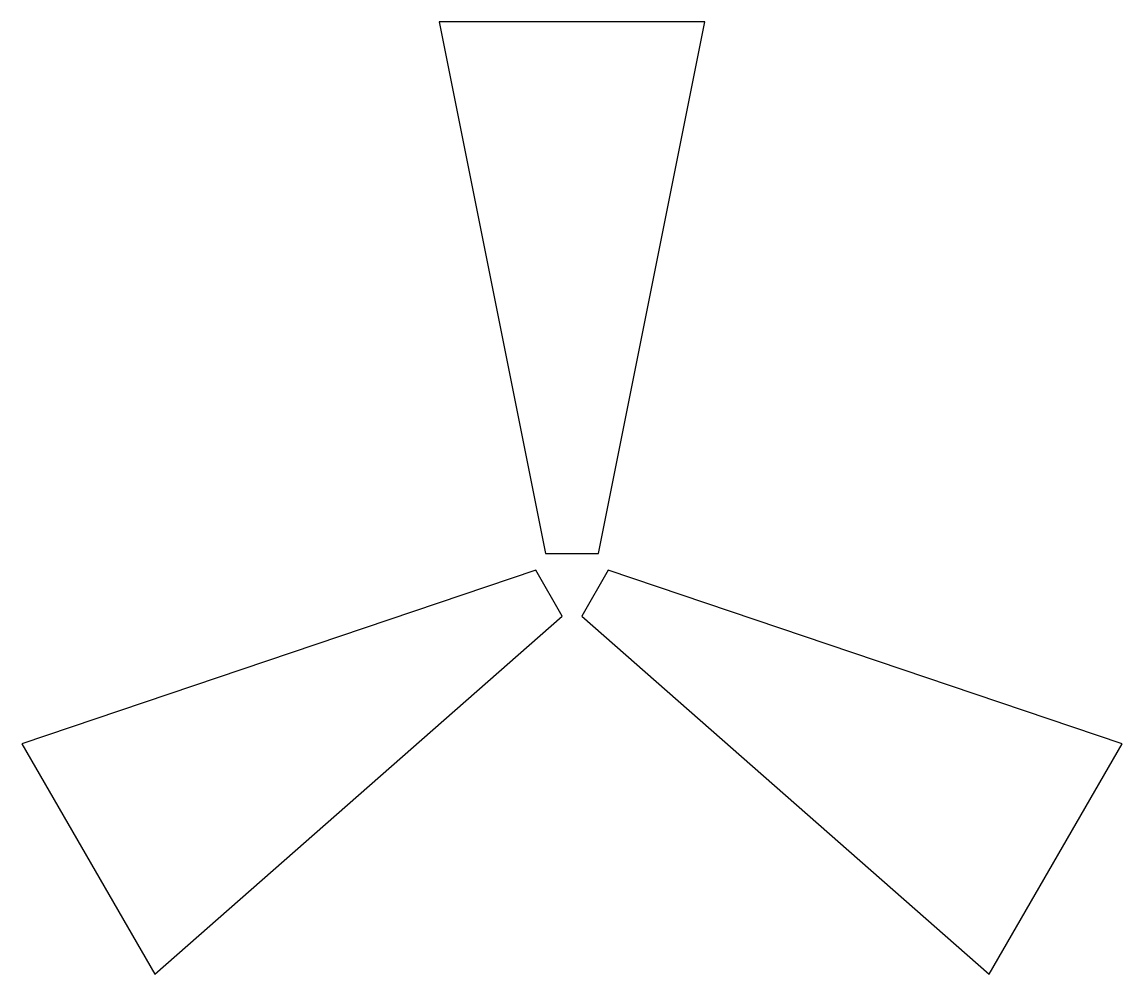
# Model space of a CAD drawing. Extents: x -2.07 to 2.07, y -1.48 to 2.1.
import ezdxf

# ---------------------------------------------------------------- set-up
doc = ezdxf.new("R2010")
doc.units = 0
doc.layers.add('MAGNET', color=3, linetype='CONTINUOUS')

msp = doc.modelspace()

# ---------------------------------------------------------------- linework, layer by layer
at = {"layer": 'MAGNET'}
for points in [[(0.1, 0.1), (0.5, 2.1), (-0.5, 2.1), (-0.1, 0.1), (0.1, 0.1)], [(-0.1366, 0.0366), (-2.0687, -0.617), (-1.5687, -1.483), (-0.0366, -0.1366), (-0.1366, 0.0366)], [(0.0366, -0.1366), (1.5687, -1.483), (2.0687, -0.617), (0.1366, 0.0366), (0.0366, -0.1366)]]:
    msp.add_lwpolyline(points, close=True, dxfattribs=at)

doc.saveas('drawing.dxf')
